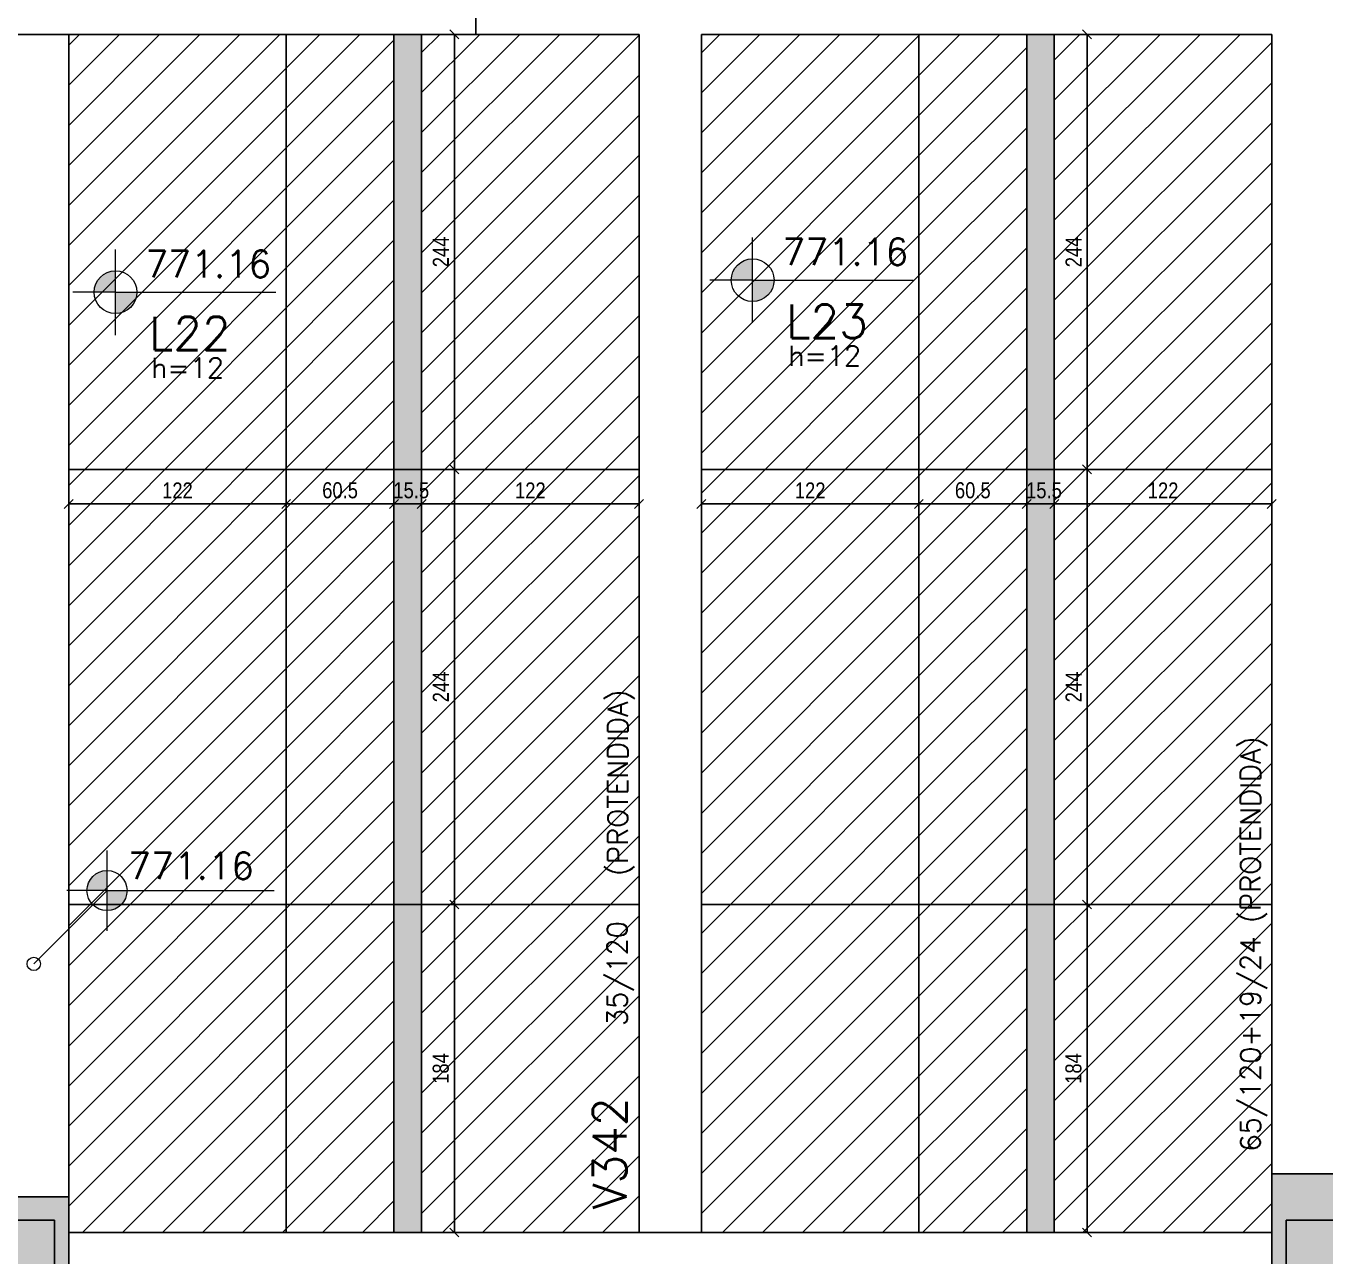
# Model space of a CAD drawing. Extents: x 8513 to 14085, y 1849 to 10799.
# Drawn here: x 11728 to 12457, y 4258 to 4948 of the extents above; entities that cross this region are included whole.
import ezdxf

# ---------------------------------------------------------------- set-up
doc = ezdxf.new("R2010")
doc.units = 0
for name, color, linetype in [('COTA', 241, 'Continuous'), ('Painéis', 200, 'Continuous'), ('Pilares', 5, 'Continuous'), ('VIGAS', 3, 'Continuous'), ('Vázio', 240, 'Continuous')]:
    doc.layers.add(name, color=color, linetype=linetype)
for name, color, linetype, lineweight in [('EST-LAJE-TEXT', 7, 'Continuous', 9), ('EST-SIMB-Spot Elevations', 7, 'Continuous', 9), ('EST-VIGA-TEXT', 7, 'Continuous', 9), ('Hachura', 253, 'Continuous', 9), ('REAPROVEITAMENTO', 7, 'Continuous', 9)]:
    doc.layers.add(name, color=color, linetype=linetype, lineweight=lineweight)
doc.styles.add('COTA TECNICA-50', font='techl___.ttf', dxfattribs={"height": 9})
doc.styles.add('RomanS_IV50', font='romans_IV50.ttf', dxfattribs={"height": 11.25})
doc.styles.add('RomanS_IV50_B', font='', dxfattribs={"height": 18.75})
doc.styles.add('RomanS_IV50_B_1', font='', dxfattribs={"height": 22.5})
doc.styles.get('RomanS_IV50_B').set_extended_font_data('RomanS_IV50', bold=True)
doc.styles.get('RomanS_IV50_B_1').set_extended_font_data('RomanS_IV50', bold=True)
doc.dimstyles.new('PAINEL', dxfattribs={"dimtxt": 9, "dimasz": 5, "dimexe": 3, "dimexo": 3, "dimgap": 3, "dimtad": 1, "dimdec": 1, "dimzin": 12, "dimdsep": 46, "dimtxsty": 'COTA TECNICA-50', "dimblk": 'OBLIQUE', "dimcen": 0, "dimclrd": 4, "dimclre": 4, "dimclrt": 1, "dimadec": 1, "dimazin": 3, "dimtfac": 1, "dimtdec": 1, "dimtmove": 0, "dimatfit": 3, "dimldrblk": 'OBLIQUE', "dimfxl": 1, "dimtolj": 1, "dimtzin": 12, "dimarcsym": 0})
pattern_1 = [(45, (-181390.063, -29748.07), (-11.2253202, 11.2253202), [])]

# ---------------------------------------------------------------- blocks, each defined once
blk = doc.blocks.new('FA_Floor_TAG_SURVEY_R01 - NIV_TIT_H_TXT1__TXT2_Menor-2303205-BUSINESS')
at = {"layer": 'EST-LAJE-TEXT'}
h = blk.add_hatch(color=256, dxfattribs=at)
edge = h.paths.add_edge_path(flags=0)
edge.add_line((-0.28, 0.565), (-0.28, 0.405))
edge.add_line((-0.28, 0.405), (-0.44, 0.405))
edge.add_arc((-0.28, 0.405), 0.16, 90, 180, ccw=False)
h = blk.add_hatch(color=256, dxfattribs=at)
edge = h.paths.add_edge_path(flags=0)
edge.add_arc((-0.28, 0.405), 0.16, -90, 0, ccw=False)
edge.add_line((-0.28, 0.245), (-0.28, 0.405))
edge.add_line((-0.28, 0.405), (-0.12, 0.405))
for p, q in [((-0.28, 0.085), (-0.28, 0.725)), ((-0.28, 0.405), (-0.6, 0.405)), ((-0.28, 0.405), (0.92, 0.405))]:
    blk.add_line(p, q, dxfattribs=at)
blk.add_circle((-0.28, 0.405), 0.16, dxfattribs=at)
blk = doc.blocks.new('Spot Elevations - Nivel_Planta_MENOR-2363178-BUSINESS')
at = {"layer": 'EST-SIMB-Spot Elevations'}
h = blk.add_hatch(color=256, dxfattribs=at)
edge = h.paths.add_edge_path(flags=0)
edge.add_line((0, 0), (-0.15, 0))
edge.add_arc((0, 0), 0.15, 90, 180, ccw=False)
edge.add_line((0, 0.15), (0, 0))
h = blk.add_hatch(color=256, dxfattribs=at)
edge = h.paths.add_edge_path(flags=0)
edge.add_line((0, 0), (0.15, 0))
edge.add_arc((0, 0), 0.15, 270, 360, ccw=False)
edge.add_line((0, -0.15), (0, 0))
for p, q in [((0, -0.3), (0, 0.3)), ((0, 0), (1.25, 0)), ((0, 0), (-0.3, 0))]:
    blk.add_line(p, q, dxfattribs=at)
blk.add_circle((0, 0), 0.15, dxfattribs=at)
blk = doc.blocks.new('_Oblique')
at = {"color": 0, "linetype": 'ByBlock', "lineweight": -2}
blk.add_line((-0.5, -0.5), (0.5, 0.5), dxfattribs=at)
blk = doc.blocks.new('*D774')
at = {"layer": 'COTA', "color": 4, "lineweight": -2, "transparency": 16777216}
for p, q in [((11968.37, 4271.51), (11968.37, 4455.51)), ((11971.37, 4455.51), (11971.37, 4455.51)), ((11953.01, 4271.51), (11971.37, 4271.51))]:
    blk.add_line(p, q, dxfattribs=at)
at = {"layer": 'Defpoints', "color": 0, "transparency": 16777216}
for p in [(11968.37, 4455.51), (11968.37, 4455.51), (11950.01, 4271.51)]:
    blk.add_point(p, dxfattribs=at)
at = {"layer": 'COTA', "color": 4, "lineweight": -2, "transparency": 16777216, "xscale": 5, "yscale": 5, "zscale": 5}
for p, rotation in [((11968.37, 4455.51), 90), ((11968.37, 4271.51), 270)]:
    blk.add_blockref('_Oblique', p, dxfattribs=dict(at, rotation=rotation))
at = {"layer": 'COTA', "color": 1, "transparency": 16777216, "insert": (11960.78, 4363.51), "char_height": 9, "attachment_point": 5, "rotation": 90, "style": 'COTA TECNICA-50'}
blk.add_mtext('\\A1;184', dxfattribs=at)
blk = doc.blocks.new('*D775')
at = {"layer": 'COTA', "color": 4, "lineweight": -2, "transparency": 16777216}
for p, q in [((11968.37, 4455.51), (11968.37, 4699.51)), ((11971.37, 4699.51), (11971.37, 4699.51)), ((11971.37, 4455.51), (11971.37, 4455.51))]:
    blk.add_line(p, q, dxfattribs=at)
at = {"layer": 'Defpoints', "color": 0, "transparency": 16777216}
for p in [(11968.37, 4699.51), (11968.37, 4699.51), (11968.37, 4455.51)]:
    blk.add_point(p, dxfattribs=at)
at = {"layer": 'COTA', "color": 4, "lineweight": -2, "transparency": 16777216, "xscale": 5, "yscale": 5, "zscale": 5}
for p, rotation in [((11968.37, 4699.51), 90), ((11968.37, 4455.51), 270)]:
    blk.add_blockref('_Oblique', p, dxfattribs=dict(at, rotation=rotation))
at = {"layer": 'COTA', "color": 1, "transparency": 16777216, "insert": (11960.8, 4577.51), "char_height": 9, "attachment_point": 5, "rotation": 90, "style": 'COTA TECNICA-50'}
blk.add_mtext('\\A1;244', dxfattribs=at)
blk = doc.blocks.new('*D776')
at = {"layer": 'COTA', "color": 4, "lineweight": -2, "transparency": 16777216}
for p, q in [((11968.37, 4699.51), (11968.37, 4943.51)), ((11971.37, 4943.51), (11971.37, 4943.51)), ((11971.37, 4699.51), (11971.37, 4699.51))]:
    blk.add_line(p, q, dxfattribs=at)
at = {"layer": 'Defpoints', "color": 0, "transparency": 16777216}
for p in [(11968.37, 4943.51), (11968.37, 4943.51), (11968.37, 4699.51)]:
    blk.add_point(p, dxfattribs=at)
at = {"layer": 'COTA', "color": 4, "lineweight": -2, "transparency": 16777216, "xscale": 5, "yscale": 5, "zscale": 5}
for p, rotation in [((11968.37, 4943.51), 90), ((11968.37, 4699.51), 270)]:
    blk.add_blockref('_Oblique', p, dxfattribs=dict(at, rotation=rotation))
at = {"layer": 'COTA', "color": 1, "transparency": 16777216, "insert": (11960.8, 4821.51), "char_height": 9, "attachment_point": 5, "rotation": 90, "style": 'COTA TECNICA-50'}
blk.add_mtext('\\A1;244', dxfattribs=at)
blk = doc.blocks.new('*D777')
at = {"layer": 'COTA', "color": 4, "lineweight": -2, "transparency": 16777216}
for p, q in [((11752.01, 4696.51), (11752.01, 4677.15)), ((11874.01, 4696.51), (11874.01, 4677.15)), ((11752.01, 4680.15), (11874.01, 4680.15))]:
    blk.add_line(p, q, dxfattribs=at)
at = {"layer": 'Defpoints', "color": 0, "transparency": 16777216}
for p in [(11752.01, 4699.51), (11874.01, 4699.51), (11874.01, 4680.15)]:
    blk.add_point(p, dxfattribs=at)
at = {"layer": 'COTA', "color": 4, "lineweight": -2, "transparency": 16777216, "xscale": 5, "yscale": 5, "zscale": 5, "rotation": 180}
blk.add_blockref('_Oblique', (11752.01, 4680.15), dxfattribs=at)
at = {"layer": 'COTA', "color": 4, "lineweight": -2, "transparency": 16777216, "xscale": 5, "yscale": 5, "zscale": 5}
blk.add_blockref('_Oblique', (11874.01, 4680.15), dxfattribs=at)
at = {"layer": 'COTA', "color": 1, "transparency": 16777216, "insert": (11813.01, 4687.7), "char_height": 9, "attachment_point": 5, "style": 'COTA TECNICA-50'}
blk.add_mtext('\\A1;122', dxfattribs=at)
blk = doc.blocks.new('*D778')
at = {"layer": 'COTA', "color": 4, "lineweight": -2, "transparency": 16777216}
for p, q in [((11874.01, 4696.51), (11874.01, 4677.15)), ((11874.01, 4680.15), (11934.51, 4680.15))]:
    blk.add_line(p, q, dxfattribs=at)
at = {"layer": 'Defpoints', "color": 0, "transparency": 16777216}
for p in [(11874.01, 4699.51), (11934.51, 4680.15), (11934.51, 4680.15)]:
    blk.add_point(p, dxfattribs=at)
at = {"layer": 'COTA', "color": 4, "lineweight": -2, "transparency": 16777216, "xscale": 5, "yscale": 5, "zscale": 5, "rotation": 180}
blk.add_blockref('_Oblique', (11874.01, 4680.15), dxfattribs=at)
at = {"layer": 'COTA', "color": 4, "lineweight": -2, "transparency": 16777216, "xscale": 5, "yscale": 5, "zscale": 5}
blk.add_blockref('_Oblique', (11934.51, 4680.15), dxfattribs=at)
at = {"layer": 'COTA', "color": 1, "transparency": 16777216, "insert": (11904.26, 4687.75), "char_height": 9, "attachment_point": 5, "style": 'COTA TECNICA-50'}
blk.add_mtext('\\A1;60.5', dxfattribs=at)
blk = doc.blocks.new('*D779')
at = {"layer": 'COTA', "color": 4, "lineweight": -2, "transparency": 16777216}
blk.add_line((11934.51, 4680.15), (11950.01, 4680.15), dxfattribs=at)
at = {"layer": 'Defpoints', "color": 0, "transparency": 16777216}
for p in [(11934.51, 4680.15), (11950.01, 4680.15), (11950.01, 4680.15)]:
    blk.add_point(p, dxfattribs=at)
at = {"layer": 'COTA', "color": 4, "lineweight": -2, "transparency": 16777216, "xscale": 5, "yscale": 5, "zscale": 5, "rotation": 180}
blk.add_blockref('_Oblique', (11934.51, 4680.15), dxfattribs=at)
at = {"layer": 'COTA', "color": 4, "lineweight": -2, "transparency": 16777216, "xscale": 5, "yscale": 5, "zscale": 5}
blk.add_blockref('_Oblique', (11950.01, 4680.15), dxfattribs=at)
at = {"layer": 'COTA', "color": 1, "transparency": 16777216, "insert": (11944.2, 4687.75), "char_height": 9, "attachment_point": 5, "style": 'COTA TECNICA-50'}
blk.add_mtext('\\A1;15.5', dxfattribs=at)
blk = doc.blocks.new('*D780')
at = {"layer": 'COTA', "color": 4, "lineweight": -2, "transparency": 16777216}
blk.add_line((11950.01, 4680.15), (12072.01, 4680.15), dxfattribs=at)
at = {"layer": 'Defpoints', "color": 0, "transparency": 16777216}
for p in [(11950.01, 4680.15), (12072.01, 4680.15), (12072.01, 4680.15)]:
    blk.add_point(p, dxfattribs=at)
at = {"layer": 'COTA', "color": 4, "lineweight": -2, "transparency": 16777216, "xscale": 5, "yscale": 5, "zscale": 5, "rotation": 180}
blk.add_blockref('_Oblique', (11950.01, 4680.15), dxfattribs=at)
at = {"layer": 'COTA', "color": 4, "lineweight": -2, "transparency": 16777216, "xscale": 5, "yscale": 5, "zscale": 5}
blk.add_blockref('_Oblique', (12072.01, 4680.15), dxfattribs=at)
at = {"layer": 'COTA', "color": 1, "transparency": 16777216, "insert": (12011.01, 4687.7), "char_height": 9, "attachment_point": 5, "style": 'COTA TECNICA-50'}
blk.add_mtext('\\A1;122', dxfattribs=at)
blk = doc.blocks.new('*D781')
at = {"layer": 'COTA', "color": 4, "lineweight": -2, "transparency": 16777216}
for p, q in [((12323.37, 4271.51), (12323.37, 4455.51)), ((12326.37, 4455.51), (12326.37, 4455.51)), ((12308.01, 4271.51), (12326.37, 4271.51))]:
    blk.add_line(p, q, dxfattribs=at)
at = {"layer": 'Defpoints', "color": 0, "transparency": 16777216}
for p in [(12323.37, 4455.51), (12323.37, 4455.51), (12305.01, 4271.51)]:
    blk.add_point(p, dxfattribs=at)
at = {"layer": 'COTA', "color": 4, "lineweight": -2, "transparency": 16777216, "xscale": 5, "yscale": 5, "zscale": 5}
for p, rotation in [((12323.37, 4455.51), 90), ((12323.37, 4271.51), 270)]:
    blk.add_blockref('_Oblique', p, dxfattribs=dict(at, rotation=rotation))
at = {"layer": 'COTA', "color": 1, "transparency": 16777216, "insert": (12315.78, 4363.51), "char_height": 9, "attachment_point": 5, "rotation": 90, "style": 'COTA TECNICA-50'}
blk.add_mtext('\\A1;184', dxfattribs=at)
blk = doc.blocks.new('*D782')
at = {"layer": 'COTA', "color": 4, "lineweight": -2, "transparency": 16777216}
for p, q in [((12323.37, 4455.51), (12323.37, 4699.51)), ((12326.37, 4699.51), (12326.37, 4699.51)), ((12326.37, 4455.51), (12326.37, 4455.51))]:
    blk.add_line(p, q, dxfattribs=at)
at = {"layer": 'Defpoints', "color": 0, "transparency": 16777216}
for p in [(12323.37, 4699.51), (12323.37, 4699.51), (12323.37, 4455.51)]:
    blk.add_point(p, dxfattribs=at)
at = {"layer": 'COTA', "color": 4, "lineweight": -2, "transparency": 16777216, "xscale": 5, "yscale": 5, "zscale": 5}
for p, rotation in [((12323.37, 4699.51), 90), ((12323.37, 4455.51), 270)]:
    blk.add_blockref('_Oblique', p, dxfattribs=dict(at, rotation=rotation))
at = {"layer": 'COTA', "color": 1, "transparency": 16777216, "insert": (12315.8, 4577.51), "char_height": 9, "attachment_point": 5, "rotation": 90, "style": 'COTA TECNICA-50'}
blk.add_mtext('\\A1;244', dxfattribs=at)
blk = doc.blocks.new('*D783')
at = {"layer": 'COTA', "color": 4, "lineweight": -2, "transparency": 16777216}
for p, q in [((12323.37, 4699.51), (12323.37, 4943.51)), ((12326.37, 4943.51), (12326.37, 4943.51)), ((12326.37, 4699.51), (12326.37, 4699.51))]:
    blk.add_line(p, q, dxfattribs=at)
at = {"layer": 'Defpoints', "color": 0, "transparency": 16777216}
for p in [(12323.37, 4943.51), (12323.37, 4943.51), (12323.37, 4699.51)]:
    blk.add_point(p, dxfattribs=at)
at = {"layer": 'COTA', "color": 4, "lineweight": -2, "transparency": 16777216, "xscale": 5, "yscale": 5, "zscale": 5}
for p, rotation in [((12323.37, 4943.51), 90), ((12323.37, 4699.51), 270)]:
    blk.add_blockref('_Oblique', p, dxfattribs=dict(at, rotation=rotation))
at = {"layer": 'COTA', "color": 1, "transparency": 16777216, "insert": (12315.8, 4821.51), "char_height": 9, "attachment_point": 5, "rotation": 90, "style": 'COTA TECNICA-50'}
blk.add_mtext('\\A1;244', dxfattribs=at)
blk = doc.blocks.new('*D784')
at = {"layer": 'COTA', "color": 4, "lineweight": -2, "transparency": 16777216}
for p, q in [((12107.01, 4696.51), (12107.01, 4677.15)), ((12229.01, 4696.51), (12229.01, 4677.15)), ((12107.01, 4680.15), (12229.01, 4680.15))]:
    blk.add_line(p, q, dxfattribs=at)
at = {"layer": 'Defpoints', "color": 0, "transparency": 16777216}
for p in [(12107.01, 4699.51), (12229.01, 4699.51), (12229.01, 4680.15)]:
    blk.add_point(p, dxfattribs=at)
at = {"layer": 'COTA', "color": 4, "lineweight": -2, "transparency": 16777216, "xscale": 5, "yscale": 5, "zscale": 5, "rotation": 180}
blk.add_blockref('_Oblique', (12107.01, 4680.15), dxfattribs=at)
at = {"layer": 'COTA', "color": 4, "lineweight": -2, "transparency": 16777216, "xscale": 5, "yscale": 5, "zscale": 5}
blk.add_blockref('_Oblique', (12229.01, 4680.15), dxfattribs=at)
at = {"layer": 'COTA', "color": 1, "transparency": 16777216, "insert": (12168.01, 4687.7), "char_height": 9, "attachment_point": 5, "style": 'COTA TECNICA-50'}
blk.add_mtext('\\A1;122', dxfattribs=at)
blk = doc.blocks.new('*D785')
at = {"layer": 'COTA', "color": 4, "lineweight": -2, "transparency": 16777216}
for p, q in [((12229.01, 4696.51), (12229.01, 4677.15)), ((12229.01, 4680.15), (12289.51, 4680.15))]:
    blk.add_line(p, q, dxfattribs=at)
at = {"layer": 'Defpoints', "color": 0, "transparency": 16777216}
for p in [(12229.01, 4699.51), (12289.51, 4680.15), (12289.51, 4680.15)]:
    blk.add_point(p, dxfattribs=at)
at = {"layer": 'COTA', "color": 4, "lineweight": -2, "transparency": 16777216, "xscale": 5, "yscale": 5, "zscale": 5, "rotation": 180}
blk.add_blockref('_Oblique', (12229.01, 4680.15), dxfattribs=at)
at = {"layer": 'COTA', "color": 4, "lineweight": -2, "transparency": 16777216, "xscale": 5, "yscale": 5, "zscale": 5}
blk.add_blockref('_Oblique', (12289.51, 4680.15), dxfattribs=at)
at = {"layer": 'COTA', "color": 1, "transparency": 16777216, "insert": (12259.26, 4687.75), "char_height": 9, "attachment_point": 5, "style": 'COTA TECNICA-50'}
blk.add_mtext('\\A1;60.5', dxfattribs=at)
blk = doc.blocks.new('*D786')
at = {"layer": 'COTA', "color": 4, "lineweight": -2, "transparency": 16777216}
blk.add_line((12289.51, 4680.15), (12305.01, 4680.15), dxfattribs=at)
at = {"layer": 'Defpoints', "color": 0, "transparency": 16777216}
for p in [(12289.51, 4680.15), (12305.01, 4680.15), (12305.01, 4680.15)]:
    blk.add_point(p, dxfattribs=at)
at = {"layer": 'COTA', "color": 4, "lineweight": -2, "transparency": 16777216, "xscale": 5, "yscale": 5, "zscale": 5, "rotation": 180}
blk.add_blockref('_Oblique', (12289.51, 4680.15), dxfattribs=at)
at = {"layer": 'COTA', "color": 4, "lineweight": -2, "transparency": 16777216, "xscale": 5, "yscale": 5, "zscale": 5}
blk.add_blockref('_Oblique', (12305.01, 4680.15), dxfattribs=at)
at = {"layer": 'COTA', "color": 1, "transparency": 16777216, "insert": (12299.2, 4687.75), "char_height": 9, "attachment_point": 5, "style": 'COTA TECNICA-50'}
blk.add_mtext('\\A1;15.5', dxfattribs=at)
blk = doc.blocks.new('*D787')
at = {"layer": 'COTA', "color": 4, "lineweight": -2, "transparency": 16777216}
blk.add_line((12305.01, 4680.15), (12427.01, 4680.15), dxfattribs=at)
at = {"layer": 'Defpoints', "color": 0, "transparency": 16777216}
for p in [(12305.01, 4680.15), (12427.01, 4680.15), (12427.01, 4680.15)]:
    blk.add_point(p, dxfattribs=at)
at = {"layer": 'COTA', "color": 4, "lineweight": -2, "transparency": 16777216, "xscale": 5, "yscale": 5, "zscale": 5, "rotation": 180}
blk.add_blockref('_Oblique', (12305.01, 4680.15), dxfattribs=at)
at = {"layer": 'COTA', "color": 4, "lineweight": -2, "transparency": 16777216, "xscale": 5, "yscale": 5, "zscale": 5}
blk.add_blockref('_Oblique', (12427.01, 4680.15), dxfattribs=at)
at = {"layer": 'COTA', "color": 1, "transparency": 16777216, "insert": (12366.01, 4687.7), "char_height": 9, "attachment_point": 5, "style": 'COTA TECNICA-50'}
blk.add_mtext('\\A1;122', dxfattribs=at)

msp = doc.modelspace()

# ---------------------------------------------------------------- hatches: boundary and pattern name
at = {"layer": 'Hachura'}
h = msp.add_hatch(color=256, dxfattribs=at)
h.paths.add_polyline_path([(11934.51, 4699.51), (11950.01, 4699.51), (11950.01, 4943.51), (11934.51, 4943.51)])
h.paths.add_polyline_path([(11934.51, 4455.51), (11950.01, 4455.51), (11950.01, 4699.51), (11934.51, 4699.51)])
h.paths.add_polyline_path([(11950.01, 4455.51), (11934.51, 4455.51), (11934.51, 4271.51), (11950.01, 4271.51)])
h = msp.add_hatch(color=256, dxfattribs=at)
h.paths.add_polyline_path([(12289.51, 4699.51), (12305.01, 4699.51), (12305.01, 4943.51), (12289.51, 4943.51)])
h.paths.add_polyline_path([(12289.51, 4455.51), (12305.01, 4455.51), (12305.01, 4699.51), (12289.51, 4699.51)])
h.paths.add_polyline_path([(12305.01, 4455.51), (12289.51, 4455.51), (12289.51, 4271.51), (12305.01, 4271.51)])
at = {"layer": 'Pilares'}
for points in [[(12492.01, 4224.51), (12492.01, 4304.51), (12427.01, 4304.51), (12427.01, 4224.51)], [(11687.01, 4211.51), (11752.01, 4211.51), (11752.01, 4291.51), (11687.01, 4291.51)]]:
    msp.add_hatch(color=5, dxfattribs=at).paths.add_polyline_path(points, flags=0)
at = {"layer": 'REAPROVEITAMENTO'}
h = msp.add_hatch(dxfattribs=at)
h.set_pattern_fill('ANSI31', color=251, scale=5, style=0)
h.set_pattern_definition(pattern_1)
h.paths.add_polyline_path([(11752.01, 4699.51), (11874.01, 4699.51), (11874.01, 4943.51), (11752.01, 4943.51)])
h.paths.add_polyline_path([(11950.01, 4699.51), (12072.01, 4699.51), (12072.01, 4943.51), (11980.51, 4943.51), (11950.01, 4943.51)])
h.paths.add_polyline_path([(11950.01, 4455.51), (12072.01, 4455.51), (12072.01, 4699.51), (11950.01, 4699.51)])
h.paths.add_polyline_path([(11874.01, 4699.51), (11752.01, 4699.51), (11752.01, 4455.51), (11874.01, 4455.51)])
h.paths.add_polyline_path([(11874.01, 4699.51), (11934.51, 4699.51), (11934.51, 4943.51), (11874.01, 4943.51)])
h.paths.add_polyline_path([(11874.01, 4271.51), (11934.51, 4271.51), (11934.51, 4455.51), (11874.01, 4455.51)])
h.paths.add_polyline_path([(11950.01, 4271.51), (12072.01, 4271.51), (12072.01, 4455.51), (11950.01, 4455.51)])
h.paths.add_polyline_path([(11752.01, 4455.51), (11752.01, 4291.51), (11752.01, 4271.51), (11874.01, 4271.51), (11874.01, 4455.51)])
h = msp.add_hatch(dxfattribs=at)
h.set_pattern_fill('ANSI31', color=251, scale=5, style=0)
h.set_pattern_definition(pattern_1)
h.paths.add_polyline_path([(11874.01, 4455.51), (11934.51, 4455.51), (11934.51, 4699.51), (11874.01, 4699.51)])
h.paths.add_polyline_path([(12289.51, 4943.51), (12229.01, 4943.51), (12229.01, 4699.51), (12289.51, 4699.51)])
h.paths.add_polyline_path([(12289.51, 4699.51), (12229.01, 4699.51), (12229.01, 4455.51), (12289.51, 4455.51)])
h.paths.add_polyline_path([(12229.01, 4455.51), (12107.01, 4455.51), (12107.01, 4271.51), (12229.01, 4271.51)])
h.paths.add_polyline_path([(12229.01, 4271.51), (12289.51, 4271.51), (12289.51, 4455.51), (12229.01, 4455.51)])
h.paths.add_polyline_path([(12305.01, 4271.51), (12427.01, 4271.51), (12427.01, 4304.51), (12427.01, 4455.51), (12305.01, 4455.51)])
h = msp.add_hatch(dxfattribs=at)
h.set_pattern_fill('ANSI31', color=251, scale=5, style=0)
h.set_pattern_definition(pattern_1)
h.paths.add_polyline_path([(12305.01, 4699.51), (12427.01, 4699.51), (12427.01, 4943.51), (12305.01, 4943.51)])
h.paths.add_polyline_path([(12107.01, 4699.51), (12229.01, 4699.51), (12229.01, 4943.51), (12107.01, 4943.51)])
h.paths.add_polyline_path([(12229.01, 4699.51), (12107.01, 4699.51), (12107.01, 4455.51), (12229.01, 4455.51)])
h.paths.add_polyline_path([(12305.01, 4455.51), (12427.01, 4455.51), (12427.01, 4699.51), (12305.01, 4699.51)])

# ---------------------------------------------------------------- linework, layer by layer
at = {"layer": 'EST-SIMB-Spot Elevations'}
msp.add_line((11732.38, 4422.18), (11773.5, 4463.31), dxfattribs=at)
msp.add_circle((11732.38, 4422.18), 3.75, dxfattribs=at)
at = {"layer": 'Painéis', "ltscale": 70}
for p, q in [((11874.01, 4271.51), (11874.01, 4943.51)), ((11934.51, 4271.51), (11934.51, 4943.51)), ((11950.01, 4271.51), (11950.01, 4943.51)), ((12229.01, 4271.51), (12229.01, 4943.51)), ((12289.51, 4271.51), (12289.51, 4943.51)), ((12305.01, 4271.51), (12305.01, 4943.51)), ((11752.01, 4699.51), (12072.01, 4699.51)), ((12107.01, 4699.51), (12427.01, 4699.51)), ((11752.01, 4455.51), (12072.01, 4455.51)), ((12107.01, 4455.51), (12427.01, 4455.51))]:
    msp.add_line(p, q, dxfattribs=at)
at = {"layer": 'Pilares', "color": 5}
for p, q in [((12427.01, 4224.51), (12427.01, 4304.51)), ((12427.01, 4304.51), (12492.01, 4304.51)), ((11687.01, 4291.51), (11752.01, 4291.51)), ((11752.01, 4291.51), (11752.01, 4211.51))]:
    msp.add_line(p, q, dxfattribs=at)
at = {"layer": 'Pilares'}
for p, q in [((11695.01, 4278.51), (11744.01, 4278.51)), ((11744.01, 4278.51), (11744.01, 4224.51)), ((12435.01, 4224.51), (12435.01, 4278.51)), ((12435.01, 4278.51), (12484.01, 4278.51))]:
    msp.add_line(p, q, dxfattribs=at)
at = {"layer": 'VIGAS', "color": 3}
for p, q in [((11687.01, 4943.51), (11752.01, 4943.51)), ((11752.01, 4291.51), (11752.01, 4943.51)), ((11752.01, 4943.51), (11980.51, 4943.51)), ((11980.51, 4943.51), (12072.01, 4943.51)), ((12072.01, 4271.51), (12072.01, 4943.51)), ((12107.01, 4943.51), (12427.01, 4943.51)), ((12107.01, 4943.51), (12107.01, 4271.51)), ((12427.01, 4304.51), (12427.01, 4943.51)), ((11752.01, 4271.51), (12072.01, 4271.51)), ((12107.01, 4271.51), (12427.01, 4271.51))]:
    msp.add_line(p, q, dxfattribs=at)
at = {"layer": 'Vázio'}
for p, q in [((11980.51, 4943.51), (11980.51, 4962.51)), ((12107.01, 4271.51), (12072.01, 4271.51))]:
    msp.add_line(p, q, dxfattribs=at)

# ---------------------------------------------------------------- block references
at = {"layer": 'EST-LAJE-TEXT', "xscale": 74.99999999999996, "yscale": 74.99999999999996, "zscale": 74.99999999999996}
for p in [(12156.74, 4775.29), (11799.24, 4768.5)]:
    msp.add_blockref('FA_Floor_TAG_SURVEY_R01 - NIV_TIT_H_TXT1__TXT2_Menor-2303205-BUSINESS', p, dxfattribs=at)
at = {"layer": 'EST-SIMB-Spot Elevations', "xscale": 74.99999999999996, "yscale": 74.99999999999996, "zscale": 74.99999999999996}
msp.add_blockref('Spot Elevations - Nivel_Planta_MENOR-2363178-BUSINESS', (11773.5, 4463.31), dxfattribs=at)

# ---------------------------------------------------------------- texts
at = {"layer": 'EST-LAJE-TEXT', "lineweight": 30, "attachment_point": 1}
for s, insert, char_height, width, style in [('771.16', (12152.44, 4829.01), 15, 99.8101, 'RomanS_IV50_B'), ('771.16', (11794.94, 4822.22), 15, 99.8101, 'RomanS_IV50_B'), ('h=12', (12155.66, 4768.89), 11.25, 58.924, 'RomanS_IV50'), ('h=12', (11798.16, 4762.11), 11.25, 58.924, 'RomanS_IV50')]:
    msp.add_mtext(s, dxfattribs=dict(at, insert=insert, char_height=char_height, width=width, style=style))
at = {"layer": 'EST-LAJE-TEXT', "lineweight": 50, "char_height": 18.75, "width": 63.7342, "attachment_point": 1, "style": 'RomanS_IV50_B_1'}
for s, insert in [('L23', (12154.53, 4791.96)), ('L22', (11797.03, 4785.17))]:
    msp.add_mtext(s, dxfattribs=dict(at, insert=insert))
at = {"layer": 'EST-SIMB-Spot Elevations', "insert": (11785.27, 4484.69), "char_height": 15, "width": 97.7561, "attachment_point": 1, "line_spacing_factor": 0.982397, "style": 'RomanS_IV50_B'}
msp.add_mtext('771.16', dxfattribs=at)
at = {"layer": 'EST-VIGA-TEXT', "lineweight": 30, "char_height": 11.25, "attachment_point": 1, "rotation": 90, "style": 'RomanS_IV50'}
for s, insert, width in [('(PROTENDIDA)', (12054.45, 4471.55), 149.1139), ('65/120+19/24 (PROTENDIDA)', (12409.45, 4316.94), 336.1075), ('35/120', (12054.15, 4387.36), 84.1772)]:
    msp.add_mtext(s, dxfattribs=dict(at, insert=insert, width=width))
at = {"layer": 'EST-VIGA-TEXT', "lineweight": 50, "insert": (12046.13, 4284.56), "char_height": 18.75, "width": 88.9873, "attachment_point": 1, "rotation": 90, "style": 'RomanS_IV50_B_1'}
msp.add_mtext('V342', dxfattribs=at)

# ---------------------------------------------------------------- dimensions: what is measured, and where the dimension line sits
at = {"layer": 'COTA'}
for base, p1, p2, picture, middle in [((11968.37, 4943.51), (11968.37, 4699.51), (11968.37, 4943.51), '*D776', (11960.8, 4821.51)), ((12323.37, 4943.51), (12323.37, 4699.51), (12323.37, 4943.51), '*D783', (12315.8, 4821.51)), ((11968.37, 4699.51), (11968.37, 4455.51), (11968.37, 4699.51), '*D775', (11960.8, 4577.51)), ((12323.37, 4699.51), (12323.37, 4455.51), (12323.37, 4699.51), '*D782', (12315.8, 4577.51)), ((11968.37, 4455.51), (11950.01, 4271.51), (11968.37, 4455.51), '*D774', (11960.78, 4363.51)), ((12323.37, 4455.51), (12305.01, 4271.51), (12323.37, 4455.51), '*D781', (12315.78, 4363.51))]:
    dim = msp.add_linear_dim(base=base, p1=p1, p2=p2, angle=90, dimstyle='PAINEL', override={"dimtmove": 1}, dxfattribs=at)
    dim.commit()
    dim.dimension.update_dxf_attribs({"geometry": picture, "text_midpoint": middle})
for base, p1, p2, picture, middle in [((11874.01, 4680.15), (11752.01, 4699.51), (11874.01, 4699.51), '*D777', (11813.01, 4687.7)), ((12229.01, 4680.15), (12107.01, 4699.51), (12229.01, 4699.51), '*D784', (12168.01, 4687.7))]:
    dim = msp.add_linear_dim(base=base, p1=p1, p2=p2, dimstyle='PAINEL', dxfattribs=at)
    dim.commit()
    dim.dimension.update_dxf_attribs({"geometry": picture, "text_midpoint": middle})
for base, p1, p2, picture, middle in [((11934.51, 4680.15), (11874.01, 4699.51), (11934.51, 4680.15), '*D778', (11904.26, 4687.75)), ((12289.51, 4680.15), (12229.01, 4699.51), (12289.51, 4680.15), '*D785', (12259.26, 4687.75)), ((12072.01, 4680.15), (11950.01, 4680.15), (12072.01, 4680.15), '*D780', (12011.01, 4687.7)), ((12427.01, 4680.15), (12305.01, 4680.15), (12427.01, 4680.15), '*D787', (12366.01, 4687.7))]:
    dim = msp.add_linear_dim(base=base, p1=p1, p2=p2, dimstyle='PAINEL', override={"dimtmove": 1}, dxfattribs=at)
    dim.commit()
    dim.dimension.update_dxf_attribs({"geometry": picture, "text_midpoint": middle})
for base, p1, p2, picture, middle in [((11950.01, 4680.15), (11934.51, 4680.15), (11950.01, 4680.15), '*D779', (11944.2, 4680.15)), ((12305.01, 4680.15), (12289.51, 4680.15), (12305.01, 4680.15), '*D786', (12299.2, 4680.15))]:
    dim = msp.add_linear_dim(base=base, p1=p1, p2=p2, dimstyle='PAINEL', override={"dimtmove": 1}, dxfattribs=at)
    dim.commit()
    dim.dimension.update_dxf_attribs({"geometry": picture, "text_midpoint": middle, "dimtype": 160})

doc.saveas('drawing.dxf')
